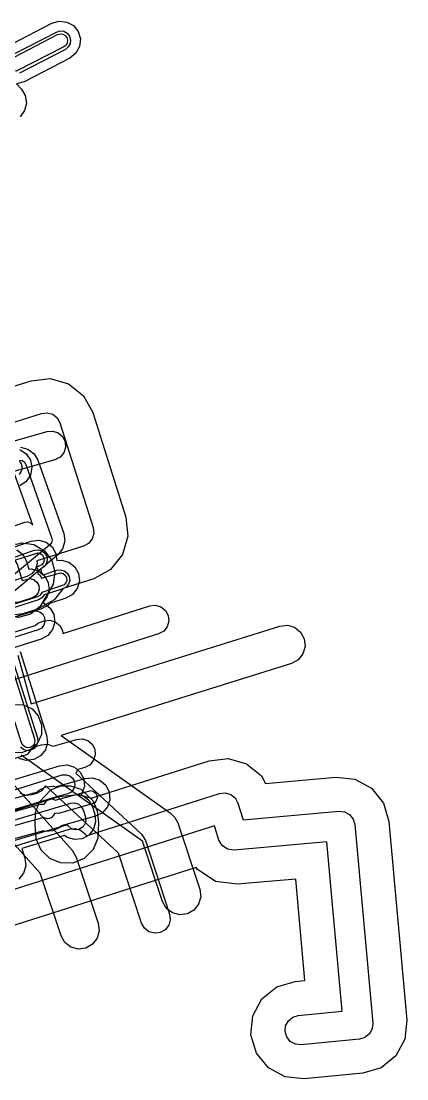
# Model space of a CAD drawing. Header units: metres. Extents: x 3158 to 3711, y 9867 to 11440.
# Drawn here: x 3300.9 to 3340.3, y 10115.2 to 10223.2 of the extents above; entities that cross this region are included whole.
import ezdxf

# ---------------------------------------------------------------- set-up
doc = ezdxf.new("R2010")
doc.units = ezdxf.units.M
doc.layers.add('AI_GREENING_EXCLUSIONS', color=1, linetype='Continuous')

msp = doc.modelspace()

# ---------------------------------------------------------------- linework, layer by layer
at = {"layer": 'AI_GREENING_EXCLUSIONS'}
for points in [[(3300.03, 10220.87), (3304.08, 10222.97), (3304.82, 10223.19), (3305.6, 10223.1), (3306.28, 10222.73), (3306.77, 10222.12), (3306.99, 10221.37), (3306.9, 10220.59), (3306.53, 10219.91), (3305.92, 10219.42), (3301.25, 10217), (3300.47, 10216.8), (3300.97, 10216.26), (3301.37, 10215.59), (3301.49, 10214.82), (3301.3, 10214.06), (3300.84, 10213.43)], [(3300.18, 10219.83), (3304.54, 10222.08), (3304.91, 10222.19), (3305.3, 10222.15), (3305.64, 10221.96), (3305.88, 10221.66), (3305.99, 10221.28), (3305.95, 10220.89), (3305.76, 10220.55), (3305.46, 10220.31), (3300.79, 10217.89)], [(3299.1, 10185.57), (3301.97, 10186.48), (3303.91, 10186.7), (3305.78, 10186.15), (3307.31, 10184.93), (3308.25, 10183.22), (3311.63, 10172.53), (3311.84, 10170.59), (3311.3, 10168.72), (3310.08, 10167.2), (3308.37, 10166.26), (3305.25, 10165.27), (3304.31, 10164.09), (3302.6, 10163.14), (3301.11, 10162.66), (3299.17, 10162.44)], [(3299.16, 10181.92), (3303.03, 10183.14), (3303.61, 10183.21), (3304.17, 10183.05), (3304.63, 10182.68), (3304.91, 10182.17), (3308.29, 10171.48), (3308.36, 10170.89), (3308.19, 10170.33), (3307.83, 10169.87), (3307.32, 10169.59), (3302.54, 10168.08), (3302.57, 10167.78), (3302.41, 10167.22), (3302.05, 10166.76), (3301.54, 10166.47), (3300.05, 10166)], [(3297, 10179.41), (3303.59, 10181.28), (3304.17, 10181.33), (3304.73, 10181.14), (3305.17, 10180.77), (3305.44, 10180.24), (3305.48, 10179.66), (3305.3, 10179.1), (3304.92, 10178.66), (3304.4, 10178.39), (3297.18, 10176.35)], [(3300.88, 10179.68), (3301.64, 10179.49), (3302.26, 10179.02), (3302.66, 10178.35), (3305.29, 10170.89), (3305.4, 10170.09), (3305.18, 10169.32), (3304.68, 10168.69), (3296.14, 10161.6)], [(3300.8, 10179.46), (3301.45, 10179.02), (3301.89, 10178.37), (3302.04, 10177.61), (3301.89, 10176.84), (3301.45, 10176.19), (3300.8, 10175.76)], [(3300.81, 10178.38), (3301.07, 10178.32), (3301.29, 10178.15), (3301.43, 10177.92), (3304.06, 10170.46), (3304.1, 10170.18), (3304.03, 10169.91), (3303.85, 10169.69), (3294.98, 10162.32)], [(3300.75, 10178.32), (3300.96, 10177.99), (3301.04, 10177.61), (3300.96, 10177.23), (3300.75, 10176.9)], [(3295.35, 10169.98), (3301.31, 10172.04), (3301.58, 10172.08), (3301.84, 10172.01), (3302.13, 10171.73), (3300.11, 10177.45)], [(3298.18, 10168.81), (3301.97, 10170.11), (3302.75, 10170.21), (3303.5, 10170), (3304.12, 10169.52), (3304.5, 10168.85), (3304.6, 10168.11), (3305.07, 10168.16), (3305.82, 10167.95), (3306.43, 10167.46), (3306.8, 10166.78), (3306.89, 10166), (3306.67, 10165.25), (3306.19, 10164.64), (3305.5, 10164.27), (3303.85, 10163.73), (3303.7, 10163.55), (3303.02, 10163.17), (3299.19, 10161.98)], [(3298.43, 10167.82), (3302.29, 10169.16), (3302.68, 10169.21), (3303.05, 10169.11), (3303.36, 10168.87), (3303.56, 10168.53), (3303.6, 10168.14), (3303.5, 10167.77), (3303.26, 10167.46), (3302.95, 10167.28), (3302.98, 10166.9), (3303.18, 10166.67), (3304.6, 10167.12), (3304.98, 10167.17), (3305.36, 10167.06), (3305.66, 10166.82), (3305.85, 10166.47), (3305.9, 10166.09), (3305.79, 10165.71), (3305.54, 10165.41), (3305.2, 10165.22), (3303.28, 10164.6), (3303.06, 10164.31), (3302.71, 10164.12), (3299.06, 10162.96)], [(3300.5, 10169.2), (3301.11, 10168.72), (3301.49, 10168.04), (3301.74, 10167.24), (3301.96, 10167.26), (3302.71, 10167.05), (3303.32, 10166.57), (3303.71, 10165.89), (3303.8, 10165.11), (3303.58, 10164.36), (3303.14, 10163.8), (3303.3, 10163.76), (3303.91, 10163.27), (3304.29, 10162.59), (3304.37, 10161.82), (3304.16, 10161.07), (3303.67, 10160.45), (3302.99, 10160.08), (3298.64, 10158.74)], [(3298.76, 10167.67), (3302.66, 10168.91), (3302.92, 10168.84), (3303.14, 10168.67), (3303.27, 10168.44), (3303.31, 10168.16), (3303.23, 10167.9), (3303.07, 10167.69), (3302.53, 10167.45), (3302.66, 10167.21), (3302.64, 10166.78), (3302.88, 10166.61), (3303.02, 10166.3), (3304.96, 10166.87), (3305.22, 10166.79), (3305.43, 10166.62), (3305.57, 10166.38), (3305.6, 10166.11), (3305.52, 10165.85), (3305.35, 10165.64), (3303.06, 10164.84), (3302.86, 10164.54), (3302.62, 10164.41), (3298.97, 10163.24)], [(3285.86, 10156.27), (3302.36, 10161.5), (3302.66, 10161.72), (3303.28, 10161.96), (3303.86, 10162.02), (3304.42, 10161.86), (3304.88, 10161.49), (3305.16, 10160.98), (3305.19, 10160.66), (3314.08, 10163.48), (3314.66, 10163.55), (3315.22, 10163.38), (3315.68, 10163.02), (3315.96, 10162.51), (3316.02, 10161.93), (3315.86, 10161.36), (3315.5, 10160.91), (3314.98, 10160.62), (3288.88, 10152.33)], [(3293.03, 10160.01), (3302.08, 10162.93), (3302.46, 10162.98), (3302.84, 10162.87), (3303.15, 10162.63), (3303.33, 10162.29), (3303.38, 10161.9), (3303.27, 10161.52), (3303.03, 10161.22), (3302.69, 10161.03), (3298.33, 10159.69)], [(3300.61, 10158.45), (3301.97, 10153.48), (3327.35, 10161.43), (3328.13, 10161.52), (3328.87, 10161.3), (3329.48, 10160.81), (3329.86, 10160.12), (3329.94, 10159.35), (3329.72, 10158.6), (3329.23, 10157.99), (3328.55, 10157.62), (3305.03, 10150.25), (3316.19, 10142.33), (3316.64, 10141.89), (3316.93, 10141.33), (3319.18, 10134.56), (3319.28, 10133.79), (3319.07, 10133.04), (3318.59, 10132.42), (3317.92, 10132.03), (3317.14, 10131.93), (3316.39, 10132.14), (3315.77, 10132.62), (3315.39, 10133.3), (3313.34, 10139.45), (3300.94, 10148.24)], [(3300.86, 10158.82), (3303.55, 10150.3), (3303.64, 10149.53), (3303.42, 10148.78), (3302.93, 10148.17), (3302.25, 10147.79), (3301.47, 10147.71), (3300.72, 10147.92)], [(3299.62, 10158.42), (3302.31, 10149.91), (3302.34, 10149.64), (3302.27, 10149.38), (3302.09, 10149.16), (3301.86, 10149.03), (3301.58, 10149), (3301.32, 10149.08), (3301.11, 10149.25), (3300.98, 10149.49), (3298.34, 10157.82)], [(3299.9, 10158.52), (3302.6, 10150), (3302.64, 10149.61), (3302.53, 10149.24), (3302.29, 10148.93), (3301.95, 10148.75), (3301.56, 10148.7), (3301.18, 10148.81), (3300.88, 10149.06)], [(3300.33, 10147.95), (3301.64, 10148.36), (3302.04, 10148.89), (3302.55, 10149.16), (3303.03, 10149.31), (3303.62, 10149.37), (3304.23, 10149.15), (3306.6, 10149.86), (3307.18, 10149.92), (3307.74, 10149.75), (3308.19, 10149.38), (3308.46, 10148.86), (3308.52, 10148.28), (3308.35, 10147.72), (3307.98, 10147.26), (3307.46, 10146.99), (3306.73, 10146.77), (3306.52, 10146.39), (3313.23, 10140.17), (3313.63, 10139.53), (3316.1, 10132.02), (3316.17, 10131.44), (3316.01, 10130.88), (3315.65, 10130.41), (3315.14, 10130.13), (3314.56, 10130.06), (3314, 10130.21), (3313.53, 10130.57), (3313.25, 10131.08), (3310.9, 10138.23), (3303.55, 10145.05), (3303.4, 10145.08), (3303.02, 10144.61), (3302.51, 10144.33), (3302.03, 10144.19), (3301.45, 10144.13), (3300.83, 10144.35)], [(3297.93, 10141.89), (3304.84, 10144.03), (3306.78, 10144.24), (3308.08, 10143.85), (3320.14, 10147.68), (3322.08, 10147.89), (3323.95, 10147.35), (3325.48, 10146.13), (3325.9, 10145.36), (3333.08, 10146), (3335.02, 10145.8), (3336.73, 10144.86), (3337.95, 10143.34), (3338.5, 10141.47), (3340.33, 10121.2), (3340.12, 10119.26), (3339.2, 10117.56), (3337.69, 10116.33), (3335.83, 10115.77), (3329.86, 10115.2), (3327.92, 10115.39), (3326.21, 10116.31), (3324.97, 10117.83), (3324.41, 10119.69), (3324.6, 10121.63), (3325.53, 10123.35), (3327.04, 10124.59), (3328.91, 10125.15), (3329.92, 10125.25), (3328.99, 10135.6), (3323.01, 10135.06), (3320.8, 10135.36), (3318.93, 10136.6), (3318.83, 10136.77), (3266.1, 10120.03)], [(3298, 10147.65), (3306.15, 10138.54), (3306.56, 10137.84), (3308.82, 10131.08), (3308.92, 10130.31), (3308.71, 10129.55), (3308.24, 10128.94), (3307.56, 10128.55), (3306.79, 10128.45), (3306.03, 10128.65), (3305.42, 10129.13), (3305.03, 10129.81), (3302.9, 10136.18), (3299.14, 10140.38)], [(3299.23, 10145.44), (3304.85, 10147.17), (3305.63, 10147.25), (3306.38, 10147.02), (3306.98, 10146.52), (3307.34, 10145.83), (3307.41, 10145.05), (3307.09, 10144.19), (3307.25, 10144.14), (3307.85, 10143.65), (3308.22, 10142.98), (3308.46, 10142.23), (3308.54, 10141.45), (3308.33, 10140.7), (3307.84, 10140.09), (3307.16, 10139.71), (3306.38, 10139.63), (3305.63, 10139.85), (3305.37, 10140.05), (3301, 10138.71), (3301.32, 10137.72), (3301.41, 10136.94), (3301.19, 10136.19), (3300.7, 10135.58)], [(3299.52, 10144.48), (3305.14, 10146.22), (3305.53, 10146.25), (3305.9, 10146.14), (3306.2, 10145.89), (3306.38, 10145.54), (3306.42, 10145.15), (3306.3, 10144.78), (3306.06, 10144.48), (3305.71, 10144.3), (3304.78, 10144.07), (3300.06, 10142.62)], [(3299.56, 10143.64), (3302.64, 10144.5), (3302.78, 10144.67), (3303.48, 10145.02), (3304.26, 10145.08), (3304.45, 10145.02), (3307.47, 10145.86), (3308.24, 10145.92), (3308.99, 10145.68), (3309.58, 10145.17), (3309.93, 10144.48), (3309.99, 10143.7), (3309.75, 10142.96), (3309.24, 10142.37), (3308.55, 10142.01), (3305.03, 10141.04), (3304.89, 10140.87), (3304.19, 10140.52), (3303.41, 10140.46), (3303.22, 10140.52), (3300.14, 10139.67)], [(3298.97, 10138.54), (3305.88, 10140.69), (3306.46, 10140.75), (3307.02, 10140.58), (3307.48, 10140.22), (3307.58, 10140.02), (3321.2, 10144.34), (3321.78, 10144.4), (3322.34, 10144.24), (3322.8, 10143.88), (3323.08, 10143.36), (3323.63, 10141.64), (3333.39, 10142.52), (3333.97, 10142.45), (3334.49, 10142.17), (3334.85, 10141.72), (3335.02, 10141.16), (3336.84, 10120.88), (3336.78, 10120.3), (3336.5, 10119.79), (3336.05, 10119.42), (3335.49, 10119.25), (3329.53, 10118.68), (3328.95, 10118.74), (3328.43, 10119.02), (3328.06, 10119.47), (3327.89, 10120.03), (3327.95, 10120.61), (3328.23, 10121.13), (3328.68, 10121.5), (3329.24, 10121.67), (3333.72, 10122.1), (3332.17, 10139.39), (3322.7, 10138.54), (3322.03, 10138.63), (3321.47, 10139.01), (3321.13, 10139.58), (3320.68, 10141.03), (3262.36, 10122.52)], [(3299.52, 10142.29), (3302.92, 10143.24), (3303.29, 10143.23), (3303.59, 10143.64), (3303.83, 10143.77), (3304.1, 10143.79), (3304.42, 10143.66), (3308.09, 10144.63), (3308.35, 10144.55), (3308.56, 10144.37), (3308.68, 10144.13), (3308.7, 10143.85), (3308.62, 10143.59), (3308.44, 10143.39), (3308.19, 10143.26), (3304.75, 10142.3), (3304.38, 10142.31), (3304.08, 10141.89), (3303.84, 10141.77), (3303.57, 10141.75), (3303.25, 10141.88), (3299.85, 10140.92)], [(3298.58, 10141.12), (3306.03, 10143.33), (3306.41, 10143.37), (3306.78, 10143.26), (3307.08, 10143.01), (3307.27, 10142.67), (3307.5, 10141.92), (3307.55, 10141.54), (3307.44, 10141.16), (3307.19, 10140.86), (3306.85, 10140.67), (3306.47, 10140.62), (3306.09, 10140.73), (3305.79, 10140.98), (3305.69, 10141.14), (3299.72, 10139.37)]]:
    msp.add_lwpolyline(points, dxfattribs=at)
for points in [[(3305.69, 10221.26), (3305.66, 10220.98), (3305.53, 10220.74), (3305.32, 10220.57), (3300.43, 10218.08), (3292.82, 10219.53), (3292.57, 10219.63), (3292.37, 10219.83), (3292.27, 10220.08), (3292.27, 10220.35), (3292.37, 10220.6), (3292.56, 10220.8), (3292.82, 10220.9), (3293.09, 10220.91), (3300.23, 10219.51), (3304.67, 10221.82), (3304.94, 10221.89), (3305.21, 10221.86), (3305.45, 10221.73), (3305.62, 10221.52), (3305.69, 10221.26)], [(3297.31, 10168.85), (3298.3, 10169.6), (3299.47, 10169.91), (3300.49, 10169.78), (3301.01, 10169.91), (3302.25, 10169.75), (3303.33, 10169.11), (3304.08, 10168.12), (3304.39, 10166.95), (3304.22, 10165.71), (3302.89, 10163.42), (3301.91, 10162.64), (3300.68, 10162.31), (3299.44, 10162.47), (3298.36, 10163.1), (3297.64, 10164.03), (3297.52, 10164.42), (3296.85, 10165.3), (3296.51, 10166.53), (3296.67, 10167.76), (3297.31, 10168.85)], [(3300.35, 10168.07), (3300.54, 10167.73), (3301.05, 10166.08), (3301.88, 10166.27), (3302.26, 10166.16), (3302.56, 10165.92), (3302.75, 10165.58), (3302.8, 10165.19), (3302.69, 10164.82), (3302.45, 10164.51), (3302.11, 10164.32), (3300.73, 10163.87), (3300.34, 10163.82), (3299.97, 10163.93), (3299.66, 10164.17), (3299.47, 10164.52), (3298.64, 10167.12), (3298.59, 10167.51), (3298.7, 10167.88), (3298.94, 10168.19), (3299.28, 10168.38), (3299.67, 10168.42), (3300.05, 10168.32), (3300.35, 10168.07)], [(3301.17, 10153.37), (3302.06, 10152.96), (3302.7, 10152.26), (3303.04, 10151.35), (3303.01, 10150.36), (3302.6, 10149.48), (3301.9, 10148.83), (3300.98, 10148.49), (3299.99, 10148.53), (3299.11, 10148.94), (3298.47, 10149.64), (3298.12, 10150.55), (3298.16, 10151.54), (3298.57, 10152.42), (3299.27, 10153.07), (3300.19, 10153.41), (3301.17, 10153.37)], [(3306, 10145.13), (3307.05, 10144.78), (3308.27, 10143.62), (3308.72, 10142.55), (3308.85, 10141.33), (3308.77, 10139.78), (3308.3, 10138.62), (3307.38, 10137.7), (3306.22, 10137.23), (3304.95, 10137.24), (3303.86, 10137.7), (3302.99, 10138.55), (3302.49, 10139.7), (3302.36, 10141.16), (3302.42, 10142.38), (3302.81, 10143.48), (3303.97, 10144.7), (3305, 10145.1), (3306, 10145.13)]]:
    msp.add_lwpolyline(points, close=True, dxfattribs=at)

doc.saveas('drawing.dxf')
